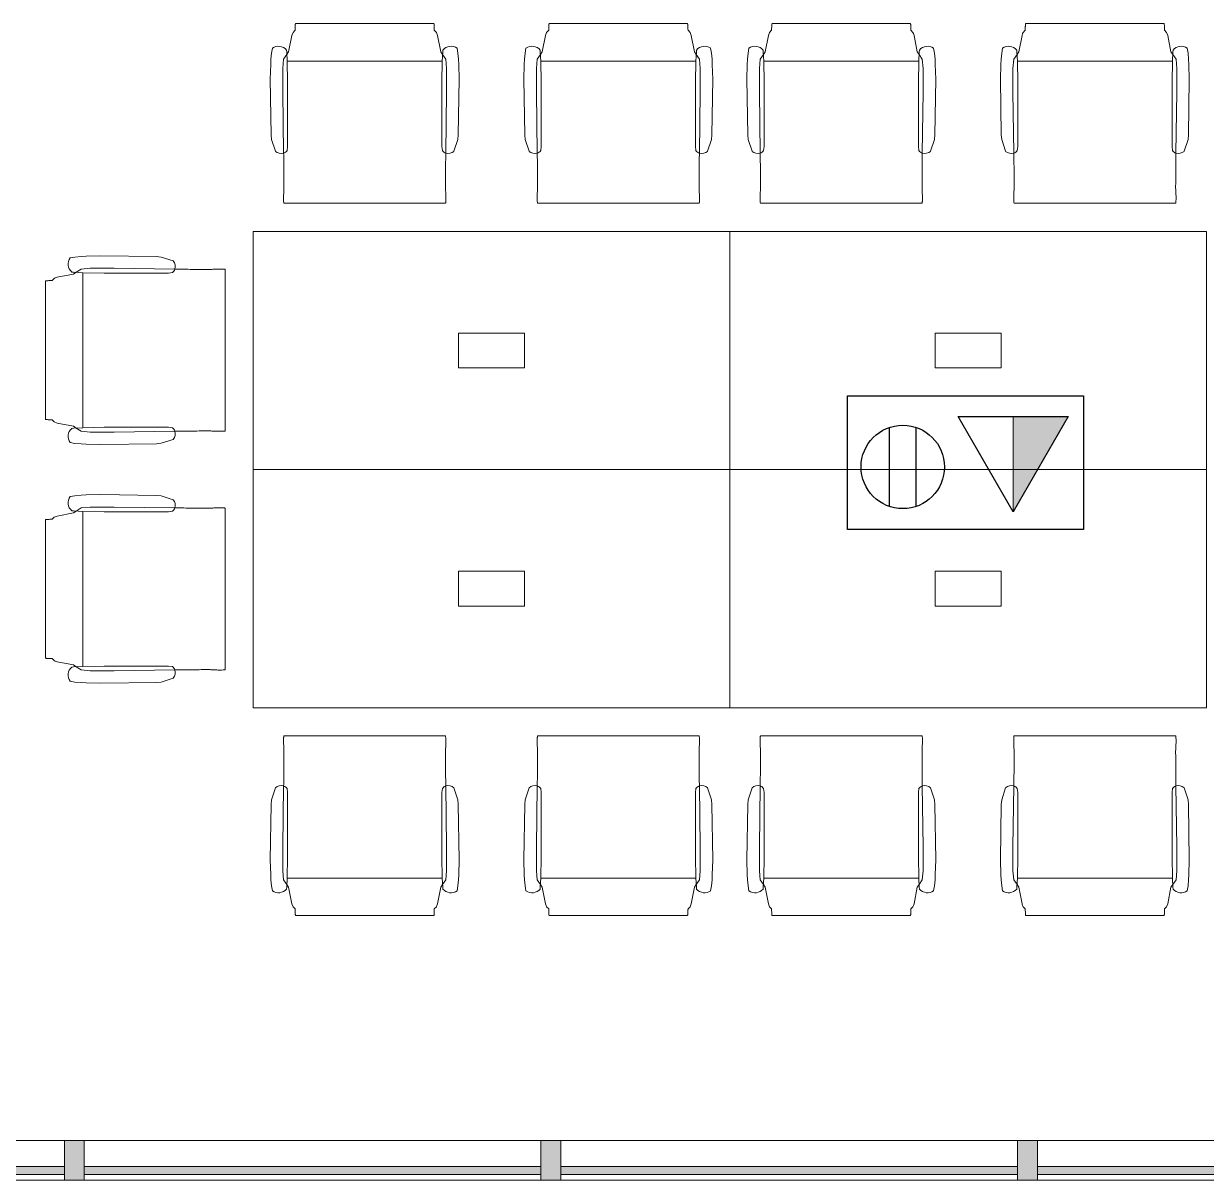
# Model space of a CAD drawing. Header units: inches. Extents: x 1180 to 3050, y -149 to 1363.
# Drawn here: x 1627 to 1775.9, y -149.3 to -3.6 of the extents above; entities that cross this region are included whole.
import ezdxf

# ---------------------------------------------------------------- set-up
doc = ezdxf.new("R2010")
doc.units = ezdxf.units.IN
doc.header["$MEASUREMENT"] = 0
doc.linetypes.add('Dash', pattern=[0.25, 0.125, -0.125])
for name, color, linetype, lineweight in [('A-ANNO-NOTE', 131, 'Continuous', 30), ('A-GLAZ-CURT', 52, 'Continuous', 13), ('A-GLAZ-CWMG', 51, 'Continuous', 13), ('I-FURN', 30, 'Continuous', 9), ('I-FURN-PNLS', 30, 'Dash', 9)]:
    doc.layers.add(name, color=color, linetype=linetype, lineweight=lineweight)

# ---------------------------------------------------------------- blocks, each defined once
blk = doc.blocks.new('System Panel - Glazed-6522019-FIRST FLOOR POWER _ SIGNAL')
at = {"layer": 'A-GLAZ-CURT', "lineweight": 9}
blk.add_hatch(color=7, dxfattribs=at).paths.add_polyline_path([(-28.75, 1.75), (-28.75, 0.75), (28.75, 0.75), (28.75, 1.75), (4.96, 1.75)], flags=0)
at = {"layer": 'A-GLAZ-CURT', "color": 8, "lineweight": 20}
for p, q in [((28.75, 1.75), (-28.75, 1.75)), ((-28.75, 1.75), (-28.75, 0.75)), ((28.75, 0.75), (28.75, 1.75)), ((-28.75, 0.75), (28.75, 0.75))]:
    blk.add_line(p, q, dxfattribs=at)
blk = doc.blocks.new('Rectangular Mullion - 2_5_ x 5_ rectangular-6520307-FIRST FLOOR POWER _ SIGNAL')
at = {"layer": 'A-GLAZ-CWMG', "lineweight": 9}
blk.add_hatch(color=7, dxfattribs=at).paths.add_polyline_path([(1.25, -2.5), (-1.25, -2.5), (-1.25, 2.5), (1.25, 2.5), (1.25, -1.75)], flags=0)
at = {"layer": 'A-GLAZ-CWMG', "color": 8, "lineweight": 20}
for p, q in [((-1.25, 2.5), (1.25, 2.5)), ((-1.25, -2.5), (-1.25, 2.5)), ((1.25, 2.5), (1.25, -2.5)), ((1.25, -2.5), (-1.25, -2.5))]:
    blk.add_line(p, q, dxfattribs=at)
blk = doc.blocks.new('Rectangular Mullion - 2_5_ x 5_ rectangular-V4-FIRST FLOOR POWER _ SIGNAL')
at = {"layer": 'A-GLAZ-CWMG', "lineweight": 9}
for p, q in [((1814.67, -144.25), (1872.17, -144.25)), ((1814.67, -149.25), (1872.17, -149.25))]:
    blk.add_line(p, q, dxfattribs=at)
blk = doc.blocks.new('F - CONF TABLE _6 RECTANGULAR-16 CHAIRS_ - F - CONF TABLE _6 RECTANGULAR-16 CHAIRS_-6562185-FIRST FLOOR POWER _ SIGNAL')
at = {"layer": 'I-FURN'}
for p, q in [((-84.74, 55.32), (-84.99, 55.06)), ((-67.25, 56.16), (-84.68, 56.16)), ((-66.94, 55.06), (-67.2, 55.32)), ((-53.06, 55.06), (-52.8, 55.32)), ((-52.75, 56.16), (-35.32, 56.16)), ((-35.26, 55.32), (-35.01, 55.06)), ((-24.74, 55.32), (-24.99, 55.06)), ((-7.25, 56.16), (-24.68, 56.16)), ((-6.94, 55.06), (-7.2, 55.32)), ((6.94, 55.06), (7.2, 55.32)), ((7.25, 56.16), (24.68, 56.16)), ((24.74, 55.32), (24.99, 55.06)), ((-85.14, 54.68), (-85.54, 52.61)), ((-84.99, 55.06), (-85.14, 54.68)), ((-66.87, 54.92), (-66.94, 55.06)), ((-66.79, 54.68), (-66.87, 54.92)), ((-66.39, 52.61), (-66.79, 54.68)), ((-53.61, 52.61), (-53.21, 54.68)), ((-53.21, 54.68), (-53.13, 54.92)), ((-53.13, 54.92), (-53.06, 55.06)), ((-35.01, 55.06), (-34.86, 54.68)), ((-34.86, 54.68), (-34.46, 52.61)), ((-25.14, 54.68), (-25.54, 52.61)), ((-24.99, 55.06), (-25.14, 54.68)), ((-6.87, 54.92), (-6.94, 55.06)), ((-6.79, 54.68), (-6.87, 54.92)), ((-6.39, 52.61), (-6.79, 54.68)), ((6.39, 52.61), (6.79, 54.68)), ((6.79, 54.68), (6.87, 54.92)), ((6.87, 54.92), (6.94, 55.06)), ((24.99, 55.06), (25.14, 54.68)), ((25.14, 54.68), (25.54, 52.61)), ((-87.7, 52.45), (-87.77, 51.68)), ((-87.59, 53.06), (-87.7, 52.45)), ((-85.77, 52.28), (-86.18, 51.68)), ((-85.79, 52.61), (-85.81, 52.84)), ((-85.73, 51.45), (-85.79, 52.61)), ((-85.54, 52.61), (-85.77, 52.28)), ((-66.16, 52.28), (-66.39, 52.61)), ((-66.14, 52.61), (-66.21, 51.45)), ((-65.76, 51.68), (-66.16, 52.28)), ((-66.12, 52.84), (-66.14, 52.61)), ((-64.23, 52.45), (-64.34, 53.06)), ((-64.16, 51.68), (-64.23, 52.45)), ((-55.84, 51.68), (-55.77, 52.45)), ((-55.77, 52.45), (-55.66, 53.06)), ((-54.24, 51.68), (-53.84, 52.28)), ((-53.88, 52.84), (-53.86, 52.61)), ((-53.86, 52.61), (-53.79, 51.45)), ((-53.84, 52.28), (-53.61, 52.61)), ((-34.46, 52.61), (-34.23, 52.28)), ((-34.27, 51.45), (-34.21, 52.61)), ((-34.23, 52.28), (-33.82, 51.68)), ((-34.21, 52.61), (-34.19, 52.84)), ((-32.41, 53.06), (-32.3, 52.45)), ((-32.3, 52.45), (-32.23, 51.68)), ((-27.7, 52.45), (-27.77, 51.68)), ((-27.59, 53.06), (-27.7, 52.45)), ((-25.77, 52.28), (-26.18, 51.68)), ((-25.79, 52.61), (-25.81, 52.84)), ((-25.73, 51.45), (-25.79, 52.61)), ((-25.54, 52.61), (-25.77, 52.28)), ((-6.16, 52.28), (-6.39, 52.61)), ((-6.14, 52.61), (-6.21, 51.45)), ((-5.76, 51.68), (-6.16, 52.28)), ((-6.12, 52.84), (-6.14, 52.61)), ((-4.23, 52.45), (-4.34, 53.06)), ((-4.16, 51.68), (-4.23, 52.45)), ((4.16, 51.68), (4.23, 52.45)), ((4.23, 52.45), (4.34, 53.06)), ((5.76, 51.68), (6.16, 52.28)), ((6.12, 52.84), (6.14, 52.61)), ((6.14, 52.61), (6.21, 51.45)), ((6.16, 52.28), (6.39, 52.61)), ((25.54, 52.61), (25.77, 52.28)), ((25.73, 51.45), (25.79, 52.61)), ((25.77, 52.28), (26.18, 51.68)), ((25.79, 52.61), (25.81, 52.84)), ((27.59, 53.06), (27.7, 52.45)), ((27.7, 52.45), (27.77, 51.68)), ((-87.8, 51.03), (-87.85, 49.17)), ((-87.77, 51.68), (-87.8, 51.03)), ((-86.18, 51.68), (-86.28, 50.52)), ((-85.68, 48.77), (-85.73, 51.45)), ((-85.73, 51.45), (-66.21, 51.45)), ((-66.21, 51.45), (-66.25, 48.77)), ((-65.65, 50.52), (-65.76, 51.68)), ((-64.13, 51.03), (-64.16, 51.68)), ((-64.08, 49.17), (-64.13, 51.03)), ((-55.92, 49.17), (-55.87, 51.03)), ((-55.87, 51.03), (-55.84, 51.68)), ((-54.35, 50.52), (-54.24, 51.68)), ((-53.79, 51.45), (-53.75, 48.77)), ((-34.27, 51.45), (-53.79, 51.45)), ((-34.32, 48.77), (-34.27, 51.45)), ((-33.82, 51.68), (-33.72, 50.52)), ((-32.23, 51.68), (-32.2, 51.03)), ((-32.2, 51.03), (-32.15, 49.17)), ((-27.8, 51.03), (-27.85, 49.17)), ((-27.77, 51.68), (-27.8, 51.03)), ((-26.18, 51.68), (-26.28, 50.52)), ((-25.68, 48.77), (-25.73, 51.45)), ((-25.73, 51.45), (-6.21, 51.45)), ((-6.21, 51.45), (-6.25, 48.77)), ((-5.65, 50.52), (-5.76, 51.68)), ((-4.13, 51.03), (-4.16, 51.68)), ((-4.08, 49.17), (-4.13, 51.03)), ((4.08, 49.17), (4.13, 51.03)), ((4.13, 51.03), (4.16, 51.68)), ((5.65, 50.52), (5.76, 51.68)), ((6.21, 51.45), (6.25, 48.77)), ((25.73, 51.45), (6.21, 51.45)), ((25.68, 48.77), (25.73, 51.45)), ((26.18, 51.68), (26.28, 50.52)), ((27.77, 51.68), (27.8, 51.03)), ((27.8, 51.03), (27.85, 49.17)), ((-87.85, 49.17), (-87.75, 42.17)), ((-86.28, 50.52), (-86.28, 47.52)), ((-65.65, 47.52), (-65.65, 50.52)), ((-64.18, 42.17), (-64.08, 49.17)), ((-55.82, 42.17), (-55.92, 49.17)), ((-54.35, 47.52), (-54.35, 50.52)), ((-33.72, 50.52), (-33.72, 47.52)), ((-32.15, 49.17), (-32.25, 42.17)), ((-27.85, 49.17), (-27.75, 42.17)), ((-26.28, 50.52), (-26.28, 47.52)), ((-5.65, 47.52), (-5.65, 50.52)), ((-4.18, 42.17), (-4.08, 49.17)), ((4.18, 42.17), (4.08, 49.17)), ((5.65, 47.52), (5.65, 50.52)), ((26.28, 50.52), (26.28, 47.52)), ((27.85, 49.17), (27.75, 42.17)), ((-85.68, 40.68), (-85.68, 48.77)), ((-66.25, 48.77), (-66.25, 40.68)), ((-53.75, 48.77), (-53.75, 40.68)), ((-34.32, 40.68), (-34.32, 48.77)), ((-25.68, 40.68), (-25.68, 48.77)), ((-6.25, 48.77), (-6.25, 40.68)), ((6.25, 48.77), (6.25, 40.68)), ((25.68, 40.68), (25.68, 48.77)), ((-86.28, 47.52), (-86.17, 39.85)), ((-65.76, 39.85), (-65.65, 47.52)), ((-54.24, 39.85), (-54.35, 47.52)), ((-33.72, 47.52), (-33.83, 39.85)), ((-26.28, 47.52), (-26.17, 39.85)), ((-5.76, 39.85), (-5.65, 47.52)), ((5.76, 39.85), (5.65, 47.52)), ((26.28, 47.52), (26.17, 39.85)), ((-87.75, 42.17), (-87.69, 41.58)), ((-64.24, 41.58), (-64.18, 42.17)), ((-55.76, 41.58), (-55.82, 42.17)), ((-32.25, 42.17), (-32.31, 41.58)), ((-27.75, 42.17), (-27.69, 41.58)), ((-4.24, 41.58), (-4.18, 42.17)), ((4.24, 41.58), (4.18, 42.17)), ((27.75, 42.17), (27.69, 41.58)), ((-87.69, 41.58), (-87.2, 40.08)), ((-85.74, 40.18), (-85.68, 40.68)), ((-66.25, 40.68), (-66.19, 40.18)), ((-64.73, 40.08), (-64.24, 41.58)), ((-55.27, 40.08), (-55.76, 41.58)), ((-53.75, 40.68), (-53.81, 40.18)), ((-34.26, 40.18), (-34.32, 40.68)), ((-32.31, 41.58), (-32.8, 40.08)), ((-27.69, 41.58), (-27.2, 40.08)), ((-25.74, 40.18), (-25.68, 40.68)), ((-6.25, 40.68), (-6.19, 40.18)), ((-4.73, 40.08), (-4.24, 41.58)), ((4.73, 40.08), (4.24, 41.58)), ((6.25, 40.68), (6.19, 40.18)), ((25.74, 40.18), (25.68, 40.68)), ((27.69, 41.58), (27.2, 40.08)), ((-86.14, 33.53), (-65.8, 33.53)), ((-33.86, 33.53), (-54.2, 33.53)), ((-26.14, 33.53), (-5.8, 33.53)), ((26.14, 33.53), (5.8, 33.53)), ((-111.68, 26.84), (-112.45, 26.77)), ((-111.03, 26.87), (-111.68, 26.84)), ((-109.17, 26.92), (-111.03, 26.87)), ((-102.17, 26.82), (-109.17, 26.92)), ((-101.58, 26.76), (-102.17, 26.82)), ((-112.45, 26.77), (-113.06, 26.66)), ((-110.52, 25.35), (-111.68, 25.24)), ((-107.52, 25.35), (-110.52, 25.35)), ((-99.85, 25.24), (-107.52, 25.35)), ((-100.08, 26.27), (-101.58, 26.76)), ((-115.06, 24.06), (-115.32, 23.8)), ((-114.92, 24.13), (-115.06, 24.06)), ((-114.68, 24.21), (-114.92, 24.13)), ((-112.61, 24.61), (-114.68, 24.21)), ((-112.84, 24.88), (-112.61, 24.86)), ((-112.61, 24.86), (-111.45, 24.79)), ((-112.28, 24.84), (-112.61, 24.61)), ((-111.68, 25.24), (-112.28, 24.84)), ((-111.45, 24.79), (-108.77, 24.75)), ((-111.45, 5.27), (-111.45, 24.79)), ((-108.77, 24.75), (-100.68, 24.75)), ((-100.68, 24.75), (-100.18, 24.81)), ((-93.53, 4.86), (-93.53, 25.2)), ((-116.16, 23.75), (-116.16, 6.32)), ((-115.32, 6.26), (-115.06, 6.01)), ((-115.06, 6.01), (-114.68, 5.86)), ((-114.68, 5.86), (-112.61, 5.46)), ((-112.61, 5.21), (-112.84, 5.19)), ((-112.61, 5.46), (-112.28, 5.23)), ((-111.45, 5.27), (-112.61, 5.21)), ((-112.28, 5.23), (-111.68, 4.82)), ((-111.68, 4.82), (-110.52, 4.72)), ((-108.77, 5.32), (-111.45, 5.27)), ((-110.52, 4.72), (-107.52, 4.72)), ((-100.68, 5.32), (-108.77, 5.32)), ((-107.52, 4.72), (-99.85, 4.83)), ((-100.18, 5.26), (-100.68, 5.32)), ((-113.06, 3.41), (-112.45, 3.3)), ((-112.45, 3.3), (-111.68, 3.23)), ((-111.68, 3.23), (-111.03, 3.2)), ((-111.03, 3.2), (-109.17, 3.15)), ((-109.17, 3.15), (-102.17, 3.25)), ((-102.17, 3.25), (-101.58, 3.31)), ((-101.58, 3.31), (-100.08, 3.8)), ((-113.06, -3.41), (-112.45, -3.3)), ((-112.45, -3.3), (-111.68, -3.23)), ((-111.68, -3.23), (-111.03, -3.2)), ((-111.03, -3.2), (-109.17, -3.15)), ((-109.17, -3.15), (-102.17, -3.25)), ((-102.17, -3.25), (-101.58, -3.31)), ((-101.58, -3.31), (-100.08, -3.8)), ((-115.06, -6.01), (-114.68, -5.86)), ((-114.68, -5.86), (-112.61, -5.46)), ((-112.61, -5.21), (-112.84, -5.19)), ((-111.45, -5.27), (-112.61, -5.21)), ((-112.61, -5.46), (-112.28, -5.23)), ((-112.28, -5.23), (-111.68, -4.82)), ((-111.68, -4.82), (-110.52, -4.72)), ((-108.77, -5.32), (-111.45, -5.27)), ((-111.45, -5.27), (-111.45, -24.79)), ((-110.52, -4.72), (-107.52, -4.72)), ((-100.68, -5.32), (-108.77, -5.32)), ((-107.52, -4.72), (-99.85, -4.83)), ((-100.18, -5.26), (-100.68, -5.32)), ((-93.53, -4.86), (-93.53, -25.2)), ((-116.16, -23.75), (-116.16, -6.32)), ((-115.32, -6.26), (-115.06, -6.01)), ((-115.06, -24.06), (-115.32, -23.8)), ((-114.92, -24.13), (-115.06, -24.06)), ((-114.68, -24.21), (-114.92, -24.13)), ((-112.61, -24.61), (-114.68, -24.21)), ((-112.84, -24.88), (-112.61, -24.86)), ((-112.28, -24.84), (-112.61, -24.61)), ((-112.61, -24.86), (-111.45, -24.79)), ((-111.68, -25.24), (-112.28, -24.84)), ((-110.52, -25.35), (-111.68, -25.24)), ((-111.45, -24.79), (-108.77, -24.75)), ((-108.77, -24.75), (-100.68, -24.75)), ((-99.85, -25.24), (-107.52, -25.35)), ((-100.68, -24.75), (-100.18, -24.81)), ((-112.45, -26.77), (-113.06, -26.66)), ((-111.68, -26.84), (-112.45, -26.77)), ((-107.52, -25.35), (-110.52, -25.35)), ((-101.58, -26.76), (-102.17, -26.82)), ((-100.08, -26.27), (-101.58, -26.76)), ((-111.03, -26.87), (-111.68, -26.84)), ((-109.17, -26.92), (-111.03, -26.87)), ((-102.17, -26.82), (-109.17, -26.92)), ((-86.14, -33.53), (-65.8, -33.53)), ((-33.86, -33.53), (-54.2, -33.53)), ((-26.14, -33.53), (-5.8, -33.53)), ((26.14, -33.53), (5.8, -33.53)), ((-87.69, -41.58), (-87.2, -40.08)), ((-86.28, -47.52), (-86.17, -39.85)), ((-85.74, -40.18), (-85.68, -40.68)), ((-66.25, -40.68), (-66.19, -40.18)), ((-65.76, -39.85), (-65.65, -47.52)), ((-64.73, -40.08), (-64.24, -41.58)), ((-55.27, -40.08), (-55.76, -41.58)), ((-54.24, -39.85), (-54.35, -47.52)), ((-53.75, -40.68), (-53.81, -40.18)), ((-34.26, -40.18), (-34.32, -40.68)), ((-33.72, -47.52), (-33.83, -39.85)), ((-32.31, -41.58), (-32.8, -40.08)), ((-27.69, -41.58), (-27.2, -40.08)), ((-26.28, -47.52), (-26.17, -39.85)), ((-25.74, -40.18), (-25.68, -40.68)), ((-6.25, -40.68), (-6.19, -40.18)), ((-5.76, -39.85), (-5.65, -47.52)), ((-4.73, -40.08), (-4.24, -41.58)), ((4.73, -40.08), (4.24, -41.58)), ((5.76, -39.85), (5.65, -47.52)), ((6.25, -40.68), (6.19, -40.18)), ((25.74, -40.18), (25.68, -40.68)), ((26.28, -47.52), (26.17, -39.85)), ((27.69, -41.58), (27.2, -40.08)), ((-87.75, -42.17), (-87.69, -41.58)), ((-85.68, -40.68), (-85.68, -48.77)), ((-66.25, -48.77), (-66.25, -40.68)), ((-64.24, -41.58), (-64.18, -42.17)), ((-55.76, -41.58), (-55.82, -42.17)), ((-53.75, -48.77), (-53.75, -40.68)), ((-34.32, -40.68), (-34.32, -48.77)), ((-32.25, -42.17), (-32.31, -41.58)), ((-27.75, -42.17), (-27.69, -41.58)), ((-25.68, -40.68), (-25.68, -48.77)), ((-6.25, -48.77), (-6.25, -40.68)), ((-4.24, -41.58), (-4.18, -42.17)), ((4.24, -41.58), (4.18, -42.17)), ((6.25, -48.77), (6.25, -40.68)), ((25.68, -40.68), (25.68, -48.77)), ((27.75, -42.17), (27.69, -41.58)), ((-87.85, -49.17), (-87.75, -42.17)), ((-64.18, -42.17), (-64.08, -49.17)), ((-55.82, -42.17), (-55.92, -49.17)), ((-32.15, -49.17), (-32.25, -42.17)), ((-27.85, -49.17), (-27.75, -42.17)), ((-4.18, -42.17), (-4.08, -49.17)), ((4.18, -42.17), (4.08, -49.17)), ((27.85, -49.17), (27.75, -42.17)), ((-86.28, -50.52), (-86.28, -47.52)), ((-65.65, -47.52), (-65.65, -50.52)), ((-54.35, -47.52), (-54.35, -50.52)), ((-33.72, -50.52), (-33.72, -47.52)), ((-26.28, -50.52), (-26.28, -47.52)), ((-5.65, -47.52), (-5.65, -50.52)), ((5.65, -47.52), (5.65, -50.52)), ((26.28, -50.52), (26.28, -47.52)), ((-85.68, -48.77), (-85.73, -51.45)), ((-66.21, -51.45), (-66.25, -48.77)), ((-53.79, -51.45), (-53.75, -48.77)), ((-34.32, -48.77), (-34.27, -51.45)), ((-25.68, -48.77), (-25.73, -51.45)), ((-6.21, -51.45), (-6.25, -48.77)), ((6.21, -51.45), (6.25, -48.77)), ((25.68, -48.77), (25.73, -51.45)), ((-87.8, -51.03), (-87.85, -49.17)), ((-86.18, -51.68), (-86.28, -50.52)), ((-65.65, -50.52), (-65.76, -51.68)), ((-64.08, -49.17), (-64.13, -51.03)), ((-55.92, -49.17), (-55.87, -51.03)), ((-54.35, -50.52), (-54.24, -51.68)), ((-33.82, -51.68), (-33.72, -50.52)), ((-32.2, -51.03), (-32.15, -49.17)), ((-27.8, -51.03), (-27.85, -49.17)), ((-26.18, -51.68), (-26.28, -50.52)), ((-5.65, -50.52), (-5.76, -51.68)), ((-4.08, -49.17), (-4.13, -51.03)), ((4.08, -49.17), (4.13, -51.03)), ((5.65, -50.52), (5.76, -51.68)), ((26.18, -51.68), (26.28, -50.52)), ((27.8, -51.03), (27.85, -49.17)), ((-87.77, -51.68), (-87.8, -51.03)), ((-87.7, -52.45), (-87.77, -51.68)), ((-85.77, -52.28), (-86.18, -51.68)), ((-85.73, -51.45), (-85.79, -52.61)), ((-85.73, -51.45), (-66.21, -51.45)), ((-66.14, -52.61), (-66.21, -51.45)), ((-65.76, -51.68), (-66.16, -52.28)), ((-64.16, -51.68), (-64.23, -52.45)), ((-64.13, -51.03), (-64.16, -51.68)), ((-55.87, -51.03), (-55.84, -51.68)), ((-55.84, -51.68), (-55.77, -52.45)), ((-54.24, -51.68), (-53.84, -52.28)), ((-53.86, -52.61), (-53.79, -51.45)), ((-34.27, -51.45), (-53.79, -51.45)), ((-34.27, -51.45), (-34.21, -52.61)), ((-34.23, -52.28), (-33.82, -51.68)), ((-32.3, -52.45), (-32.23, -51.68)), ((-32.23, -51.68), (-32.2, -51.03)), ((-27.77, -51.68), (-27.8, -51.03)), ((-27.7, -52.45), (-27.77, -51.68)), ((-25.77, -52.28), (-26.18, -51.68)), ((-25.73, -51.45), (-25.79, -52.61)), ((-25.73, -51.45), (-6.21, -51.45)), ((-6.14, -52.61), (-6.21, -51.45)), ((-5.76, -51.68), (-6.16, -52.28)), ((-4.16, -51.68), (-4.23, -52.45)), ((-4.13, -51.03), (-4.16, -51.68)), ((4.13, -51.03), (4.16, -51.68)), ((4.16, -51.68), (4.23, -52.45)), ((5.76, -51.68), (6.16, -52.28)), ((6.14, -52.61), (6.21, -51.45)), ((25.73, -51.45), (6.21, -51.45)), ((25.73, -51.45), (25.79, -52.61)), ((25.77, -52.28), (26.18, -51.68)), ((27.7, -52.45), (27.77, -51.68)), ((27.77, -51.68), (27.8, -51.03)), ((-87.59, -53.06), (-87.7, -52.45)), ((-85.79, -52.61), (-85.81, -52.84)), ((-85.54, -52.61), (-85.77, -52.28)), ((-85.14, -54.68), (-85.54, -52.61)), ((-66.39, -52.61), (-66.79, -54.68)), ((-66.16, -52.28), (-66.39, -52.61)), ((-66.12, -52.84), (-66.14, -52.61)), ((-64.23, -52.45), (-64.34, -53.06)), ((-55.77, -52.45), (-55.66, -53.06)), ((-53.88, -52.84), (-53.86, -52.61)), ((-53.84, -52.28), (-53.61, -52.61)), ((-53.61, -52.61), (-53.21, -54.68)), ((-34.86, -54.68), (-34.46, -52.61)), ((-34.46, -52.61), (-34.23, -52.28)), ((-34.21, -52.61), (-34.19, -52.84)), ((-32.41, -53.06), (-32.3, -52.45)), ((-27.59, -53.06), (-27.7, -52.45)), ((-25.79, -52.61), (-25.81, -52.84)), ((-25.54, -52.61), (-25.77, -52.28)), ((-25.14, -54.68), (-25.54, -52.61)), ((-6.39, -52.61), (-6.79, -54.68)), ((-6.16, -52.28), (-6.39, -52.61)), ((-6.12, -52.84), (-6.14, -52.61)), ((-4.23, -52.45), (-4.34, -53.06)), ((4.23, -52.45), (4.34, -53.06)), ((6.12, -52.84), (6.14, -52.61)), ((6.16, -52.28), (6.39, -52.61)), ((6.39, -52.61), (6.79, -54.68)), ((25.14, -54.68), (25.54, -52.61)), ((25.54, -52.61), (25.77, -52.28)), ((25.79, -52.61), (25.81, -52.84)), ((27.59, -53.06), (27.7, -52.45)), ((-84.99, -55.06), (-85.14, -54.68)), ((-84.74, -55.32), (-84.99, -55.06)), ((-66.94, -55.06), (-67.2, -55.32)), ((-66.87, -54.92), (-66.94, -55.06)), ((-66.79, -54.68), (-66.87, -54.92)), ((-53.21, -54.68), (-53.13, -54.92)), ((-53.13, -54.92), (-53.06, -55.06)), ((-53.06, -55.06), (-52.8, -55.32)), ((-35.26, -55.32), (-35.01, -55.06)), ((-35.01, -55.06), (-34.86, -54.68)), ((-24.99, -55.06), (-25.14, -54.68)), ((-24.74, -55.32), (-24.99, -55.06)), ((-6.94, -55.06), (-7.2, -55.32)), ((-6.87, -54.92), (-6.94, -55.06)), ((-6.79, -54.68), (-6.87, -54.92)), ((6.79, -54.68), (6.87, -54.92)), ((6.87, -54.92), (6.94, -55.06)), ((6.94, -55.06), (7.2, -55.32)), ((24.74, -55.32), (24.99, -55.06)), ((24.99, -55.06), (25.14, -54.68)), ((-67.25, -56.16), (-84.68, -56.16)), ((-52.75, -56.16), (-35.32, -56.16)), ((-7.25, -56.16), (-24.68, -56.16)), ((7.25, -56.16), (24.68, -56.16))]:
    blk.add_line(p, q, dxfattribs=at)
for centre, radius, start, end in [((-86.82, 51.99), 1.32, 40.065, 125.935), ((-65.11, 51.99), 1.32, 54.065, 139.935), ((-54.89, 51.99), 1.32, 40.065, 125.935), ((-33.18, 51.99), 1.32, 54.065, 139.935), ((-26.82, 51.99), 1.32, 40.065, 125.935), ((-5.11, 51.99), 1.32, 54.065, 139.935), ((5.11, 51.99), 1.32, 40.065, 125.935), ((26.82, 51.99), 1.32, 54.065, 139.935), ((-86.48, 40.93), 1.12, 229.743, 286.0891), ((-86.4, 40.6), 0.781, 286.8466, 327.6782), ((-65.53, 40.6), 0.781, 212.3218, 253.1534), ((-65.45, 40.93), 1.12, 253.9109, 310.257), ((-54.55, 40.93), 1.12, 229.743, 286.0891), ((-54.47, 40.6), 0.781, 286.8466, 327.6782), ((-33.6, 40.6), 0.781, 212.3218, 253.1534), ((-33.52, 40.93), 1.12, 253.9109, 310.257), ((-26.48, 40.93), 1.12, 229.743, 286.0891), ((-26.4, 40.6), 0.781, 286.8466, 327.6782), ((-5.53, 40.6), 0.781, 212.3218, 253.1534), ((-5.45, 40.93), 1.12, 253.9109, 310.257), ((5.45, 40.93), 1.12, 229.743, 286.0891), ((5.53, 40.6), 0.781, 286.8466, 327.6782), ((26.4, 40.6), 0.781, 212.3218, 253.1534), ((26.48, 40.93), 1.12, 253.9109, 310.257), ((-111.99, 25.89), 1.32, 144.065, 229.935), ((-100.93, 25.55), 1.12, 343.9109, 40.257), ((-100.6, 25.47), 0.781, 302.3218, 343.1534), ((-111.99, 4.18), 1.32, 130.065, 215.935), ((-100.6, 4.6), 0.781, 16.8466, 57.6782), ((-100.93, 4.52), 1.12, 319.743, 16.0891), ((-111.99, -4.18), 1.32, 144.065, 229.935), ((-100.93, -4.52), 1.12, 343.9109, 40.257), ((-100.6, -4.6), 0.781, 302.3218, 343.1534), ((-111.99, -25.89), 1.32, 130.065, 215.935), ((-100.6, -25.47), 0.781, 16.8466, 57.6782), ((-100.93, -25.55), 1.12, 319.743, 16.0891), ((-86.48, -40.93), 1.12, 73.9109, 130.257), ((-86.4, -40.6), 0.781, 32.3218, 73.1534), ((-65.53, -40.6), 0.781, 106.8466, 147.6782), ((-65.45, -40.93), 1.12, 49.743, 106.0891), ((-54.55, -40.93), 1.12, 73.9109, 130.257), ((-54.47, -40.6), 0.781, 32.3218, 73.1534), ((-33.6, -40.6), 0.781, 106.8466, 147.6782), ((-33.52, -40.93), 1.12, 49.743, 106.0891), ((-26.48, -40.93), 1.12, 73.9109, 130.257), ((-26.4, -40.6), 0.781, 32.3218, 73.1534), ((-5.53, -40.6), 0.781, 106.8466, 147.6782), ((-5.45, -40.93), 1.12, 49.743, 106.0891), ((5.45, -40.93), 1.12, 73.9109, 130.257), ((5.53, -40.6), 0.781, 32.3218, 73.1534), ((26.4, -40.6), 0.781, 106.8466, 147.6782), ((26.48, -40.93), 1.12, 49.743, 106.0891), ((-86.82, -51.99), 1.32, 234.065, 319.935), ((-65.11, -51.99), 1.32, 220.065, 305.935), ((-54.89, -51.99), 1.32, 234.065, 319.935), ((-33.18, -51.99), 1.32, 220.065, 305.935), ((-26.82, -51.99), 1.32, 234.065, 319.935), ((-5.11, -51.99), 1.32, 220.065, 305.935), ((5.11, -51.99), 1.32, 234.065, 319.935), ((26.82, -51.99), 1.32, 220.065, 305.935)]:
    blk.add_arc(centre, radius, start, end, dxfattribs=at)
for points, knots in [([(-84.68, 56.16), (-84.68, 56.16), (-84.69, 56.14), (-84.7, 56.09), (-84.71, 56.03), (-84.71, 55.94), (-84.72, 55.84), (-84.73, 55.69), (-84.73, 55.51), (-84.74, 55.37), (-84.74, 55.32)], [0, 0, 0, 0, 0.111111, 0.222222, 0.333333, 0.444444, 0.555556, 0.666667, 0.888889, 1, 1, 1, 1]), ([(-67.2, 55.32), (-67.2, 55.51), (-67.21, 55.78), (-67.22, 56), (-67.23, 56.09), (-67.24, 56.14), (-67.25, 56.16), (-67.25, 56.16)], [0, 0, 0, 0, 0.444444, 0.666667, 0.777778, 0.888889, 1, 1, 1, 1]), ([(-52.8, 55.32), (-52.8, 55.37), (-52.8, 55.51), (-52.8, 55.69), (-52.79, 55.84), (-52.78, 55.94), (-52.78, 56.03), (-52.77, 56.09), (-52.76, 56.14), (-52.75, 56.16), (-52.75, 56.16)], [-1, -1, -1, -1, -0.888889, -0.666667, -0.555556, -0.444444, -0.333333, -0.222222, -0.111111, 0, 0, 0, 0]), ([(-35.32, 56.16), (-35.32, 56.16), (-35.31, 56.14), (-35.3, 56.09), (-35.29, 56), (-35.27, 55.78), (-35.27, 55.51), (-35.26, 55.32)], [-1, -1, -1, -1, -0.888889, -0.777778, -0.666667, -0.444444, 0, 0, 0, 0]), ([(-24.68, 56.16), (-24.68, 56.16), (-24.69, 56.14), (-24.7, 56.09), (-24.71, 56.03), (-24.71, 55.94), (-24.72, 55.84), (-24.73, 55.69), (-24.73, 55.51), (-24.74, 55.37), (-24.74, 55.32)], [0, 0, 0, 0, 0.111111, 0.222222, 0.333333, 0.444444, 0.555556, 0.666667, 0.888889, 1, 1, 1, 1]), ([(-7.2, 55.32), (-7.2, 55.51), (-7.21, 55.78), (-7.22, 56), (-7.23, 56.09), (-7.24, 56.14), (-7.25, 56.16), (-7.25, 56.16)], [0, 0, 0, 0, 0.444444, 0.666667, 0.777778, 0.888889, 1, 1, 1, 1]), ([(7.2, 55.32), (7.2, 55.37), (7.2, 55.51), (7.2, 55.69), (7.21, 55.84), (7.22, 55.94), (7.22, 56.03), (7.23, 56.09), (7.24, 56.14), (7.25, 56.16), (7.25, 56.16)], [-1, -1, -1, -1, -0.888889, -0.666667, -0.555556, -0.444444, -0.333333, -0.222222, -0.111111, 0, 0, 0, 0]), ([(24.68, 56.16), (24.68, 56.16), (24.69, 56.14), (24.7, 56.09), (24.71, 56), (24.73, 55.78), (24.73, 55.51), (24.74, 55.32)], [-1, -1, -1, -1, -0.888889, -0.777778, -0.666667, -0.444444, 0, 0, 0, 0]), ([(-86.18, 34.47), (-86.18, 34.39), (-86.18, 34.23), (-86.18, 33.9), (-86.16, 33.6), (-86.14, 33.53), (-86.14, 33.53)], [0, 0, 0, 0, 0.181818, 0.363636, 0.727273, 1, 1, 1, 1]), ([(-65.8, 33.53), (-65.79, 33.53), (-65.79, 33.53), (-65.78, 33.56), (-65.77, 33.62), (-65.77, 33.69), (-65.76, 33.77), (-65.75, 33.91), (-65.75, 34.14), (-65.75, 34.35), (-65.75, 34.47)], [0, 0, 0, 0, 0.090909, 0.181818, 0.272727, 0.363636, 0.454545, 0.545455, 0.727273, 1, 1, 1, 1]), ([(-54.2, 33.53), (-54.21, 33.53), (-54.23, 33.6), (-54.25, 33.9), (-54.25, 34.23), (-54.25, 34.39), (-54.25, 34.47)], [-1, -1, -1, -1, -0.727273, -0.363636, -0.181818, 0, 0, 0, 0]), ([(-33.82, 34.47), (-33.82, 34.35), (-33.82, 34.14), (-33.82, 33.91), (-33.83, 33.77), (-33.83, 33.69), (-33.84, 33.62), (-33.85, 33.56), (-33.86, 33.53), (-33.86, 33.53), (-33.86, 33.53)], [-1, -1, -1, -1, -0.727273, -0.545455, -0.454545, -0.363636, -0.272727, -0.181818, -0.090909, 0, 0, 0, 0]), ([(-26.18, 34.47), (-26.18, 34.39), (-26.18, 34.23), (-26.18, 33.9), (-26.16, 33.6), (-26.14, 33.53), (-26.14, 33.53)], [0, 0, 0, 0, 0.181818, 0.363636, 0.727273, 1, 1, 1, 1]), ([(-5.8, 33.53), (-5.79, 33.53), (-5.79, 33.53), (-5.78, 33.56), (-5.77, 33.62), (-5.77, 33.69), (-5.76, 33.77), (-5.75, 33.91), (-5.75, 34.14), (-5.75, 34.35), (-5.75, 34.47)], [0, 0, 0, 0, 0.090909, 0.181818, 0.272727, 0.363636, 0.454545, 0.545455, 0.727273, 1, 1, 1, 1]), ([(5.8, 33.53), (5.79, 33.53), (5.77, 33.6), (5.75, 33.9), (5.75, 34.23), (5.75, 34.39), (5.75, 34.47)], [-1, -1, -1, -1, -0.727273, -0.363636, -0.181818, 0, 0, 0, 0]), ([(26.18, 34.47), (26.18, 34.35), (26.18, 34.14), (26.18, 33.91), (26.17, 33.77), (26.17, 33.69), (26.16, 33.62), (26.15, 33.56), (26.14, 33.53), (26.14, 33.53), (26.14, 33.53)], [-1, -1, -1, -1, -0.727273, -0.545455, -0.454545, -0.363636, -0.272727, -0.181818, -0.090909, 0, 0, 0, 0]), ([(-93.53, 25.2), (-93.53, 25.21), (-93.53, 25.21), (-93.56, 25.22), (-93.62, 25.23), (-93.69, 25.23), (-93.77, 25.24), (-93.91, 25.25), (-94.14, 25.25), (-94.35, 25.25), (-94.47, 25.25)], [0, 0, 0, 0, 0.090909, 0.181818, 0.272727, 0.363636, 0.454545, 0.545455, 0.727273, 1, 1, 1, 1]), ([(-115.32, 23.8), (-115.51, 23.8), (-115.78, 23.79), (-116, 23.78), (-116.09, 23.77), (-116.14, 23.76), (-116.16, 23.75), (-116.16, 23.75)], [0, 0, 0, 0, 0.444444, 0.666667, 0.777778, 0.888889, 1, 1, 1, 1]), ([(-116.16, 6.32), (-116.16, 6.32), (-116.14, 6.31), (-116.09, 6.3), (-116.03, 6.29), (-115.94, 6.29), (-115.84, 6.28), (-115.69, 6.27), (-115.51, 6.27), (-115.37, 6.26), (-115.32, 6.26)], [0, 0, 0, 0, 0.111111, 0.222222, 0.333333, 0.444444, 0.555556, 0.666667, 0.888889, 1, 1, 1, 1]), ([(-94.47, 4.82), (-94.39, 4.82), (-94.23, 4.82), (-93.9, 4.82), (-93.6, 4.84), (-93.53, 4.86), (-93.53, 4.86)], [0, 0, 0, 0, 0.181818, 0.363636, 0.727273, 1, 1, 1, 1]), ([(-94.47, -4.82), (-94.35, -4.82), (-94.14, -4.82), (-93.91, -4.82), (-93.77, -4.83), (-93.69, -4.83), (-93.62, -4.84), (-93.56, -4.85), (-93.53, -4.86), (-93.53, -4.86), (-93.53, -4.86)], [-1, -1, -1, -1, -0.727273, -0.545455, -0.454545, -0.363636, -0.272727, -0.181818, -0.090909, 0, 0, 0, 0]), ([(-116.16, -6.32), (-116.16, -6.32), (-116.14, -6.31), (-116.09, -6.3), (-116, -6.29), (-115.78, -6.27), (-115.51, -6.27), (-115.32, -6.26)], [-1, -1, -1, -1, -0.888889, -0.777778, -0.666667, -0.444444, 0, 0, 0, 0]), ([(-115.32, -23.8), (-115.37, -23.8), (-115.51, -23.8), (-115.69, -23.8), (-115.84, -23.79), (-115.94, -23.78), (-116.03, -23.78), (-116.09, -23.77), (-116.14, -23.76), (-116.16, -23.75), (-116.16, -23.75)], [-1, -1, -1, -1, -0.888889, -0.666667, -0.555556, -0.444444, -0.333333, -0.222222, -0.111111, 0, 0, 0, 0]), ([(-93.53, -25.2), (-93.53, -25.21), (-93.6, -25.23), (-93.9, -25.25), (-94.23, -25.25), (-94.39, -25.25), (-94.47, -25.25)], [-1, -1, -1, -1, -0.727273, -0.363636, -0.181818, 0, 0, 0, 0]), ([(-86.18, -34.47), (-86.18, -34.35), (-86.18, -34.14), (-86.18, -33.91), (-86.17, -33.77), (-86.17, -33.69), (-86.16, -33.62), (-86.15, -33.56), (-86.14, -33.53), (-86.14, -33.53), (-86.14, -33.53)], [-1, -1, -1, -1, -0.727273, -0.545455, -0.454545, -0.363636, -0.272727, -0.181818, -0.090909, 0, 0, 0, 0]), ([(-65.8, -33.53), (-65.79, -33.53), (-65.77, -33.6), (-65.75, -33.9), (-65.75, -34.23), (-65.75, -34.39), (-65.75, -34.47)], [-1, -1, -1, -1, -0.727273, -0.363636, -0.181818, 0, 0, 0, 0]), ([(-54.2, -33.53), (-54.21, -33.53), (-54.21, -33.53), (-54.22, -33.56), (-54.23, -33.62), (-54.23, -33.69), (-54.24, -33.77), (-54.25, -33.91), (-54.25, -34.14), (-54.25, -34.35), (-54.25, -34.47)], [0, 0, 0, 0, 0.090909, 0.181818, 0.272727, 0.363636, 0.454545, 0.545455, 0.727273, 1, 1, 1, 1]), ([(-33.82, -34.47), (-33.82, -34.39), (-33.82, -34.23), (-33.82, -33.9), (-33.84, -33.6), (-33.86, -33.53), (-33.86, -33.53)], [0, 0, 0, 0, 0.181818, 0.363636, 0.727273, 1, 1, 1, 1]), ([(-26.18, -34.47), (-26.18, -34.35), (-26.18, -34.14), (-26.18, -33.91), (-26.17, -33.77), (-26.17, -33.69), (-26.16, -33.62), (-26.15, -33.56), (-26.14, -33.53), (-26.14, -33.53), (-26.14, -33.53)], [-1, -1, -1, -1, -0.727273, -0.545455, -0.454545, -0.363636, -0.272727, -0.181818, -0.090909, 0, 0, 0, 0]), ([(-5.8, -33.53), (-5.79, -33.53), (-5.77, -33.6), (-5.75, -33.9), (-5.75, -34.23), (-5.75, -34.39), (-5.75, -34.47)], [-1, -1, -1, -1, -0.727273, -0.363636, -0.181818, 0, 0, 0, 0]), ([(5.8, -33.53), (5.79, -33.53), (5.79, -33.53), (5.78, -33.56), (5.77, -33.62), (5.77, -33.69), (5.76, -33.77), (5.75, -33.91), (5.75, -34.14), (5.75, -34.35), (5.75, -34.47)], [0, 0, 0, 0, 0.090909, 0.181818, 0.272727, 0.363636, 0.454545, 0.545455, 0.727273, 1, 1, 1, 1]), ([(26.18, -34.47), (26.18, -34.39), (26.18, -34.23), (26.18, -33.9), (26.16, -33.6), (26.14, -33.53), (26.14, -33.53)], [0, 0, 0, 0, 0.181818, 0.363636, 0.727273, 1, 1, 1, 1]), ([(-84.68, -56.16), (-84.68, -56.16), (-84.69, -56.14), (-84.7, -56.09), (-84.71, -56), (-84.73, -55.78), (-84.73, -55.51), (-84.74, -55.32)], [-1, -1, -1, -1, -0.888889, -0.777778, -0.666667, -0.444444, 0, 0, 0, 0]), ([(-67.2, -55.32), (-67.2, -55.37), (-67.2, -55.51), (-67.2, -55.69), (-67.21, -55.84), (-67.22, -55.94), (-67.22, -56.03), (-67.23, -56.09), (-67.24, -56.14), (-67.25, -56.16), (-67.25, -56.16)], [-1, -1, -1, -1, -0.888889, -0.666667, -0.555556, -0.444444, -0.333333, -0.222222, -0.111111, 0, 0, 0, 0]), ([(-52.8, -55.32), (-52.8, -55.51), (-52.79, -55.78), (-52.78, -56), (-52.77, -56.09), (-52.76, -56.14), (-52.75, -56.16), (-52.75, -56.16)], [0, 0, 0, 0, 0.444444, 0.666667, 0.777778, 0.888889, 1, 1, 1, 1]), ([(-35.32, -56.16), (-35.32, -56.16), (-35.31, -56.14), (-35.3, -56.09), (-35.29, -56.03), (-35.29, -55.94), (-35.28, -55.84), (-35.27, -55.69), (-35.27, -55.51), (-35.26, -55.37), (-35.26, -55.32)], [0, 0, 0, 0, 0.111111, 0.222222, 0.333333, 0.444444, 0.555556, 0.666667, 0.888889, 1, 1, 1, 1]), ([(-24.68, -56.16), (-24.68, -56.16), (-24.69, -56.14), (-24.7, -56.09), (-24.71, -56), (-24.73, -55.78), (-24.73, -55.51), (-24.74, -55.32)], [-1, -1, -1, -1, -0.888889, -0.777778, -0.666667, -0.444444, 0, 0, 0, 0]), ([(-7.2, -55.32), (-7.2, -55.37), (-7.2, -55.51), (-7.2, -55.69), (-7.21, -55.84), (-7.22, -55.94), (-7.22, -56.03), (-7.23, -56.09), (-7.24, -56.14), (-7.25, -56.16), (-7.25, -56.16)], [-1, -1, -1, -1, -0.888889, -0.666667, -0.555556, -0.444444, -0.333333, -0.222222, -0.111111, 0, 0, 0, 0]), ([(7.2, -55.32), (7.2, -55.51), (7.21, -55.78), (7.22, -56), (7.23, -56.09), (7.24, -56.14), (7.25, -56.16), (7.25, -56.16)], [0, 0, 0, 0, 0.444444, 0.666667, 0.777778, 0.888889, 1, 1, 1, 1]), ([(24.68, -56.16), (24.68, -56.16), (24.69, -56.14), (24.7, -56.09), (24.71, -56.03), (24.71, -55.94), (24.72, -55.84), (24.73, -55.69), (24.73, -55.51), (24.74, -55.37), (24.74, -55.32)], [0, 0, 0, 0, 0.111111, 0.222222, 0.333333, 0.444444, 0.555556, 0.666667, 0.888889, 1, 1, 1, 1])]:
    blk.add_open_spline(points, degree=3, knots=knots, dxfattribs=at)
for points in [[(-86.17, 39.85), (-86.16, 39.12), (-86.15, 37.66), (-86.14, 36.18), (-86.13, 35.44)], [(-65.8, 35.44), (-65.8, 36.18), (-65.79, 37.66), (-65.77, 39.12), (-65.76, 39.85)], [(-54.2, 35.44), (-54.2, 36.18), (-54.21, 37.66), (-54.23, 39.12), (-54.24, 39.85)], [(-33.83, 39.85), (-33.84, 39.12), (-33.85, 37.66), (-33.86, 36.18), (-33.87, 35.44)], [(-26.17, 39.85), (-26.16, 39.12), (-26.15, 37.66), (-26.14, 36.18), (-26.13, 35.44)], [(-5.8, 35.44), (-5.8, 36.18), (-5.79, 37.66), (-5.77, 39.12), (-5.76, 39.85)], [(5.8, 35.44), (5.8, 36.18), (5.79, 37.66), (5.77, 39.12), (5.76, 39.85)], [(26.17, 39.85), (26.16, 39.12), (26.15, 37.66), (26.14, 36.18), (26.13, 35.44)], [(-86.13, 35.44), (-86.14, 35.28), (-86.16, 34.96), (-86.17, 34.63), (-86.18, 34.47)], [(-65.75, 34.47), (-65.76, 34.63), (-65.77, 34.96), (-65.79, 35.28), (-65.8, 35.44)], [(-54.25, 34.47), (-54.24, 34.63), (-54.23, 34.96), (-54.21, 35.28), (-54.2, 35.44)], [(-33.87, 35.44), (-33.86, 35.28), (-33.84, 34.96), (-33.83, 34.63), (-33.82, 34.47)], [(-26.13, 35.44), (-26.14, 35.28), (-26.16, 34.96), (-26.17, 34.63), (-26.18, 34.47)], [(-5.75, 34.47), (-5.76, 34.63), (-5.77, 34.96), (-5.79, 35.28), (-5.8, 35.44)], [(5.75, 34.47), (5.76, 34.63), (5.77, 34.96), (5.79, 35.28), (5.8, 35.44)], [(26.13, 35.44), (26.14, 35.28), (26.16, 34.96), (26.17, 34.63), (26.18, 34.47)], [(-95.44, 25.2), (-96.18, 25.2), (-97.66, 25.21), (-99.12, 25.23), (-99.85, 25.24)], [(-94.47, 25.25), (-94.63, 25.24), (-94.96, 25.23), (-95.28, 25.21), (-95.44, 25.2)], [(-99.85, 4.83), (-99.12, 4.84), (-97.66, 4.85), (-96.18, 4.86), (-95.44, 4.87)], [(-95.44, 4.87), (-95.28, 4.86), (-94.96, 4.84), (-94.63, 4.83), (-94.47, 4.82)], [(-99.85, -4.83), (-99.12, -4.84), (-97.66, -4.85), (-96.18, -4.86), (-95.44, -4.87)], [(-95.44, -4.87), (-95.28, -4.86), (-94.96, -4.84), (-94.63, -4.83), (-94.47, -4.82)], [(-95.44, -25.2), (-96.18, -25.2), (-97.66, -25.21), (-99.12, -25.23), (-99.85, -25.24)], [(-94.47, -25.25), (-94.63, -25.24), (-94.96, -25.23), (-95.28, -25.21), (-95.44, -25.2)], [(-86.13, -35.44), (-86.14, -35.28), (-86.16, -34.96), (-86.17, -34.63), (-86.18, -34.47)], [(-86.17, -39.85), (-86.16, -39.12), (-86.15, -37.66), (-86.14, -36.18), (-86.13, -35.44)], [(-65.75, -34.47), (-65.76, -34.63), (-65.77, -34.96), (-65.79, -35.28), (-65.8, -35.44)], [(-65.8, -35.44), (-65.8, -36.18), (-65.79, -37.66), (-65.77, -39.12), (-65.76, -39.85)], [(-54.25, -34.47), (-54.24, -34.63), (-54.23, -34.96), (-54.21, -35.28), (-54.2, -35.44)], [(-54.2, -35.44), (-54.2, -36.18), (-54.21, -37.66), (-54.23, -39.12), (-54.24, -39.85)], [(-33.87, -35.44), (-33.86, -35.28), (-33.84, -34.96), (-33.83, -34.63), (-33.82, -34.47)], [(-33.83, -39.85), (-33.84, -39.12), (-33.85, -37.66), (-33.86, -36.18), (-33.87, -35.44)], [(-26.13, -35.44), (-26.14, -35.28), (-26.16, -34.96), (-26.17, -34.63), (-26.18, -34.47)], [(-26.17, -39.85), (-26.16, -39.12), (-26.15, -37.66), (-26.14, -36.18), (-26.13, -35.44)], [(-5.75, -34.47), (-5.76, -34.63), (-5.77, -34.96), (-5.79, -35.28), (-5.8, -35.44)], [(-5.8, -35.44), (-5.8, -36.18), (-5.79, -37.66), (-5.77, -39.12), (-5.76, -39.85)], [(5.75, -34.47), (5.76, -34.63), (5.77, -34.96), (5.79, -35.28), (5.8, -35.44)], [(5.8, -35.44), (5.8, -36.18), (5.79, -37.66), (5.77, -39.12), (5.76, -39.85)], [(26.13, -35.44), (26.14, -35.28), (26.16, -34.96), (26.17, -34.63), (26.18, -34.47)], [(26.17, -39.85), (26.16, -39.12), (26.15, -37.66), (26.14, -36.18), (26.13, -35.44)]]:
    blk.add_open_spline(points, degree=3, dxfattribs=at)
at = {"layer": 'I-FURN-PNLS', "linetype": 'Continuous'}
for p, q in [((-30, 30), (-90, 30)), ((-90, 30), (-90, 0)), ((-30, 0), (-30, 30)), ((-30, 30), (30, 30)), ((-30, 0), (-30, 30)), ((30, 30), (30, 0)), ((-64.16, 12.81), (-64.16, 17.19)), ((-64.16, 17.19), (-55.84, 17.19)), ((-55.84, 17.19), (-55.84, 12.81)), ((-4.16, 17.19), (-4.16, 12.81)), ((4.16, 17.19), (-4.16, 17.19)), ((4.16, 12.81), (4.16, 17.19)), ((-55.84, 12.81), (-64.16, 12.81)), ((-4.16, 12.81), (4.16, 12.81)), ((-30, 0), (-90, 0)), ((-90, 0), (-90, -30)), ((-90, 0), (-30, 0)), ((-30, -30), (-30, 0)), ((-30, 0), (30, 0)), ((30, 0), (-30, 0)), ((-30, -30), (-30, 0)), ((30, 0), (30, -30)), ((-64.16, -17.19), (-64.16, -12.81)), ((-64.16, -12.81), (-55.84, -12.81)), ((-55.84, -12.81), (-55.84, -17.19)), ((-4.16, -12.81), (-4.16, -17.19)), ((4.16, -12.81), (-4.16, -12.81)), ((4.16, -17.19), (4.16, -12.81)), ((-55.84, -17.19), (-64.16, -17.19)), ((-4.16, -17.19), (4.16, -17.19)), ((-90, -30), (-30, -30)), ((30, -30), (-30, -30))]:
    blk.add_line(p, q, dxfattribs=at)

msp = doc.modelspace()

# ---------------------------------------------------------------- hatches: boundary and pattern name
at = {"layer": 'A-ANNO-NOTE', "lineweight": 9}
msp.add_hatch(color=256, dxfattribs=at).paths.add_polyline_path([(1751.64, -65.06), (1758.57, -53.06), (1751.64, -53.06)], flags=0)

# ---------------------------------------------------------------- linework, layer by layer
at = {"layer": 'A-ANNO-NOTE'}
for p, q in [((1730.76, -50.45), (1760.48, -50.45)), ((1730.76, -67.26), (1730.76, -50.45)), ((1760.48, -50.45), (1760.48, -67.26)), ((1744.71, -53.06), (1758.57, -53.06)), ((1751.64, -65.06), (1744.71, -53.06)), ((1758.57, -53.06), (1751.64, -65.06)), ((1736.05, -64.37), (1736.05, -54.43)), ((1739.42, -64.37), (1739.42, -54.43)), ((1760.48, -67.26), (1730.76, -67.26))]:
    msp.add_line(p, q, dxfattribs=at)
at = {"layer": 'A-ANNO-NOTE', "lineweight": 9}
for p, q in [((1751.64, -53.06), (1751.64, -65.06)), ((1751.64, -65.06), (1758.57, -53.06)), ((1758.57, -53.06), (1751.64, -53.06))]:
    msp.add_line(p, q, dxfattribs=at)
at = {"layer": 'A-ANNO-NOTE'}
msp.add_circle((1737.73, -59.4), 5.25, dxfattribs=at)

# ---------------------------------------------------------------- block references
at = {"layer": 'A-GLAZ-CURT', "lineweight": 9, "rotation": 180}
for p in [(1603.42, -146.75), (1663.42, -146.75), (1723.42, -146.75), (1783.42, -146.75)]:
    msp.add_blockref('System Panel - Glazed-6522019-FIRST FLOOR POWER _ SIGNAL', p, dxfattribs=at)
at = {"layer": 'A-GLAZ-CWMG', "lineweight": 9}
for p in [(-240, 0), (-180, 0), (-120, 0), (-60, 0)]:
    msp.add_blockref('Rectangular Mullion - 2_5_ x 5_ rectangular-V4-FIRST FLOOR POWER _ SIGNAL', p, dxfattribs=at)
at = {"layer": 'A-GLAZ-CWMG', "lineweight": 9, "extrusion": (0, 0, -1)}
for p in [(-1633.42, -146.75), (-1693.42, -146.75), (-1753.42, -146.75)]:
    msp.add_blockref('Rectangular Mullion - 2_5_ x 5_ rectangular-6520307-FIRST FLOOR POWER _ SIGNAL', p, dxfattribs=at)
at = {"layer": 'I-FURN'}
msp.add_blockref('F - CONF TABLE _6 RECTANGULAR-16 CHAIRS_ - F - CONF TABLE _6 RECTANGULAR-16 CHAIRS_-6562185-FIRST FLOOR POWER _ SIGNAL', (1745.95, -59.73), dxfattribs=at)

doc.saveas('drawing.dxf')
